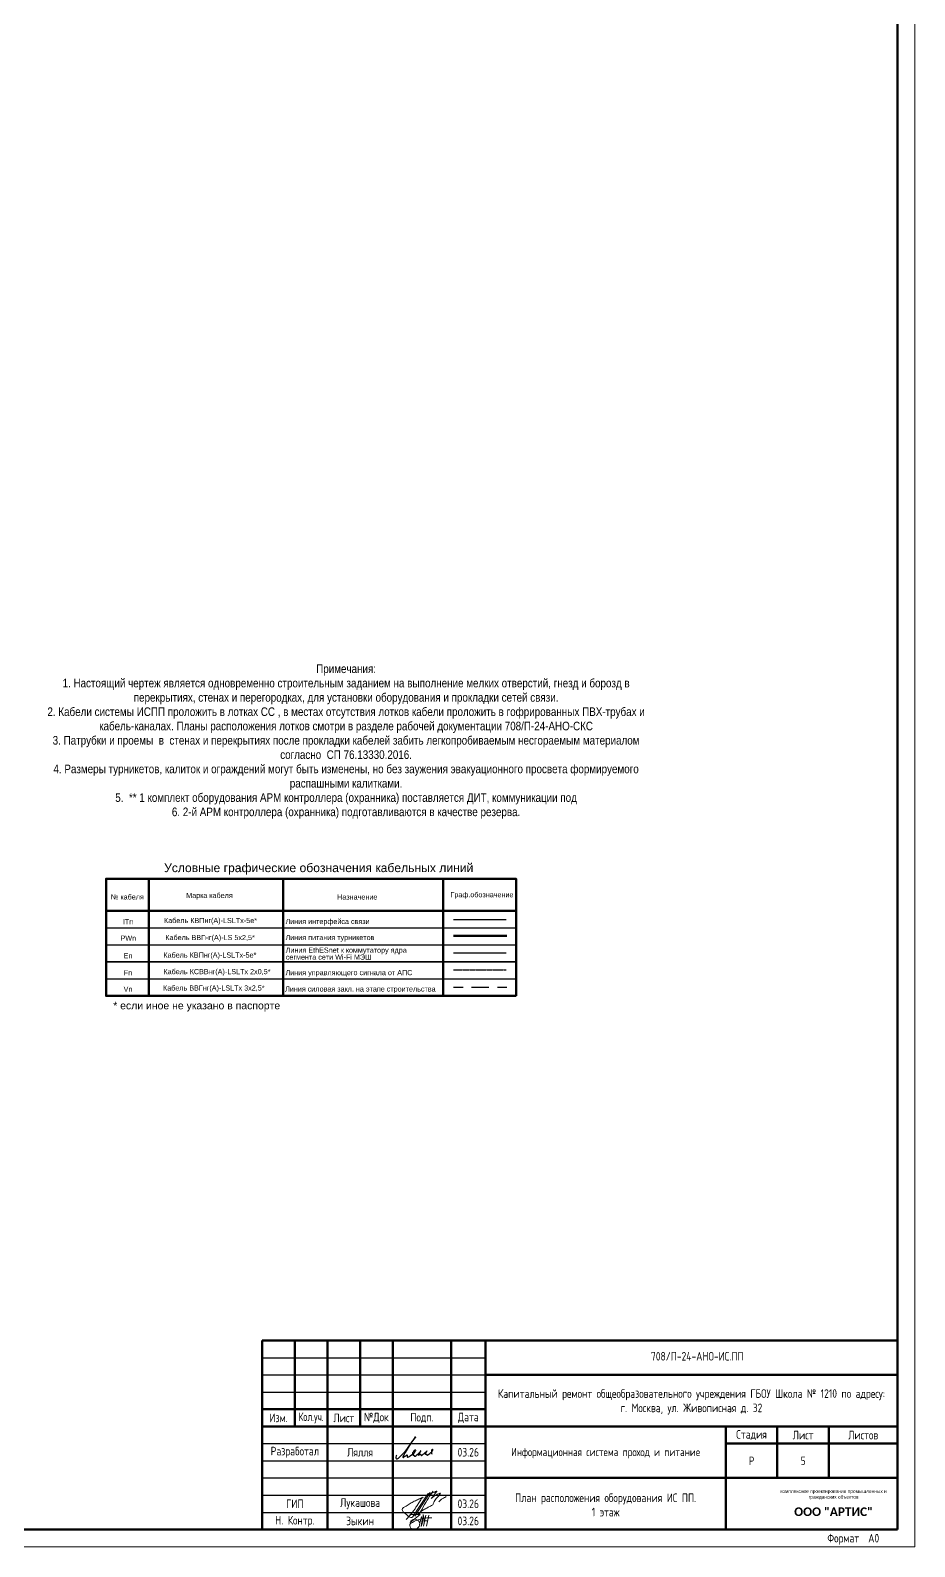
# Model space of a CAD drawing. Header units: millimetres. Extents: x -695119 to 412940, y -249585 to 622758.
# Drawn here: x 50665 to 76417, y 37769 to 81927 of the extents above; entities that cross this region are included whole.
import ezdxf
from ezdxf.enums import TextEntityAlignment as Align

# ---------------------------------------------------------------- set-up
doc = ezdxf.new("R2010")
doc.units = ezdxf.units.MM
doc.linetypes.add('ACAD_ISO02W100', pattern=[15, 12, -3])
for name, color, linetype, lineweight in [('....ТЕКСТ', 7, 'Continuous', 15), ('__ФОРМАТ', 7, 'Continuous', 40), ('PDF _Геометрия', 8, 'Continuous', 9), ('АО Питание', 86, 'Continuous', 50), ('АПС', 255, 'Continuous', 30), ('ОФ_рамка', 8, 'Continuous', 60), ('Подписи', 7, 'Continuous', 13)]:
    doc.layers.add(name, color=color, linetype=linetype, lineweight=lineweight)
for name, color, linetype in [('__НАДПИСИ', 7, 'Continuous'), ('PDF _Текст', 7, 'Continuous'), ('СОТ', 7, 'Continuous'), ('стена', 20, 'Continuous')]:
    doc.layers.add(name, color=color, linetype=linetype)
doc.layers.add('PDF _СОТ', color=7, linetype='Continuous', true_color=0xb82d00)
doc.layers.add('ОФ_подписи', color=5, linetype='Continuous', lineweight=13, true_color=0x0000ff)
doc.styles.add('Arial Narrow МОЙ', font='ARIALN.TTF', dxfattribs={"height": 2.5})
doc.styles.add('GOST 2.304 type A', font='', dxfattribs={"height": 250})
doc.styles.add('ISOCPEUR', font='isocpeur.ttf', dxfattribs={"width": 0.9, "height": 350})
doc.styles.add('PDF Arial', font='arial.ttf')
doc.styles.add('RubezhCAD', font='', dxfattribs={"oblique": 10})
doc.styles.add('ГОСТ 2.304', font='')
doc.styles.get('GOST 2.304 type A').set_extended_font_data('GOST 2.304 type A')
doc.styles.get('RubezhCAD').set_extended_font_data('GOST type A')
doc.styles.get('ГОСТ 2.304').set_extended_font_data('GOST 2.304 type A')

# ---------------------------------------------------------------- blocks, each defined once
blk = doc.blocks.new('А0')
at = {"layer": 'ОФ_рамка', "color": 0, "linetype": 'Continuous', "lineweight": 5, "ltscale": 100}
for points in [[(341068, -393717), (341068, -309617)], [(222168, -393717), (341068, -393717)]]:
    blk.add_lwpolyline(points, dxfattribs=at)
at = {"layer": 'ОФ_рамка', "color": 0, "linetype": 'Continuous', "ltscale": 100}
for points in [[(340568, -393217), (340568, -310117)], [(224168, -393217), (340568, -393217)]]:
    blk.add_lwpolyline(points, dxfattribs=at)
at = {"layer": 'ОФ_рамка', "color": 0, "linetype": 'Continuous', "lineweight": 5, "ltscale": 100, "char_height": 250, "attachment_point": 1, "style": 'ГОСТ 2.304'}
for s, insert, width in [('\\fGOST 2.304 type A|b0|i0|c1|p34;\\W1.0000000000;\\T1.0000000000;\\o\\lФормат', (338524, -393342), 1107.32), ('A0', (339716, -393345), 375.36)]:
    blk.add_mtext(s, dxfattribs=dict(at, insert=insert, width=width))
blk = doc.blocks.new('П_Зыкин')
at = {"layer": 'ОФ_подписи', "color": 5, "ltscale": 100, "transparency": 33554687}
for p, q in [((142, 249), (62, -174)), ((102, 37), (218, 37)), ((258, 249), (178, -174))]:
    blk.add_line(p, q, dxfattribs=at)
blk.add_lwpolyline([(-462, 273), (-74, 273), (-446, -30)], dxfattribs=at)
for centre, radius, start, end in [((-271, -94), 186, 314.23929, 159.93483), ((345, -1372), 1523, 88.87583, 117.8788), ((1109, -252), 1204, 158.75935, 174.23097), ((-1024, 224), 1068, 337.81444, 2.88593), ((-849, 72), 852, 342.83077, 7.48151), ((-9, 182), 4.48, 8.96906, 155.65511), ((-643, 22), 732, 344.4555, 20.46196), ((-318, -169), 151, 108.7568, 173.42509), ((-287, -115), 185, 191.53585, 322.35119)]:
    blk.add_arc(centre, radius, start, end, dxfattribs=at)
blk = doc.blocks.new('П_Лукашова')
at = {"layer": 'ОФ_подписи', "color": 5}
for p, q in [((221, 339), (-221, -339)), ((286, 371), (-156, -307)), ((283, 370), (218, 338))]:
    blk.add_line(p, q, dxfattribs=at)
for points in [[(-221, -339), (-276, -344), (-368, -289), (-446, -221), (-505, -166), (-522, -116), (-412, -16), (-295, 56), (-173, 120), (-49, 179), (33, 216), (87, 237), (52, 221), (11, 167), (-59, 51), (-126, -52), (-177, -132), (-256, -231), (-409, -409)], [(360, 20), (294, -18), (203, -65), (91, -124), (-73, -248)], [(366, 415), (236, 213), (85, -37), (-50, -300)], [(221, 301), (344, 360), (434, 401), (475, 416), (464, 395), (420, 336), (342, 232), (310, 203), (337, 221), (420, 283), (490, 322), (558, 352), (576, 358), (491, 240), (403, 113), (374, 49), (360, 20)], [(530, 102), (646, 199), (748, 254)]]:
    blk.add_spline(points, degree=3, dxfattribs=at)
blk = doc.blocks.new('штамп')
at = {"layer": '__ФОРМАТ', "linetype": 'Continuous', "lineweight": 50}
for p, q in [((531929, 45357), (531929, 50857)), ((531929, 50857), (550429, 50857)), ((532879, 48357), (532879, 50857)), ((533829, 45357), (533829, 50857)), ((534779, 48357), (534779, 50857)), ((535729, 45357), (535729, 50857)), ((537429, 45357), (537429, 50857)), ((538429, 45357), (538429, 50857)), ((550429, 45357), (550429, 50857)), ((538429, 49857), (550429, 49857)), ((531929, 48857), (538429, 48857)), ((531929, 48357), (550429, 48357)), ((545429, 45357), (545429, 48357)), ((546929, 46857), (546929, 48357)), ((548429, 46857), (548429, 48357)), ((545429, 47857), (550429, 47857)), ((538429, 46857), (550429, 46857)), ((531929, 45357), (550429, 45357))]:
    blk.add_line(p, q, dxfattribs=at)
at = {"layer": '__ФОРМАТ', "linetype": 'Continuous', "lineweight": -2}
for p, q in [((531929, 50357), (538429, 50357)), ((531929, 49857), (538429, 49857)), ((531929, 49357), (538429, 49357)), ((531929, 48857), (538429, 48857)), ((531929, 47857), (538429, 47857)), ((531929, 47357), (538429, 47357)), ((531929, 46857), (538429, 46857)), ((538429, 46857), (550429, 46857)), ((531929, 46357), (538429, 46357)), ((531929, 45857), (538429, 45857))]:
    blk.add_line(p, q, dxfattribs=at)
at = {"layer": 'Подписи', "color": 5, "lineweight": 25}
blk.add_lwpolyline([(535847, 47525), (535833, 47500), (535823, 47461), (535824, 47440), (535829, 47423), (535840, 47414), (535857, 47413), (535876, 47421), (535897, 47435), (535917, 47454), (536005, 47539), (536088, 47624), (536142, 47690), (536203, 47776), (536266, 47874), (536323, 47953), (536362, 48009), (536395, 48059), (536405, 48060), (536397, 48045), (536295, 47925), (536205, 47790), (536095, 47603), (536059, 47544), (536038, 47506), (536029, 47485), (536027, 47473), (536027, 47462), (536031, 47457), (536037, 47454), (536045, 47456), (536057, 47466), (536072, 47479), (536107, 47506), (536133, 47525), (536147, 47532), (536152, 47532), (536153, 47529), (536150, 47520), (536147, 47504), (536146, 47491), (536148, 47479), (536150, 47471), (536157, 47465), (536166, 47462), (536178, 47464), (536189, 47469), (536215, 47480), (536240, 47498), (536281, 47529), (536306, 47550), (536324, 47567), (536342, 47582), (536372, 47609), (536388, 47629), (536397, 47646), (536399, 47657), (536398, 47666), (536393, 47671), (536383, 47671), (536372, 47667), (536356, 47653), (536336, 47632), (536323, 47612), (536313, 47599), (536309, 47587), (536310, 47579), (536315, 47575), (536326, 47579), (536335, 47585), (536344, 47592), (536348, 47595), (536352, 47596), (536354, 47595), (536355, 47592), (536349, 47583), (536342, 47575), (536334, 47561), (536326, 47547), (536322, 47538), (536320, 47531), (536321, 47523), (536325, 47519), (536328, 47519), (536333, 47524), (536338, 47527), (536344, 47526), (536346, 47520), (536351, 47508), (536355, 47498), (536359, 47493), (536366, 47491), (536375, 47491), (536385, 47497), (536412, 47513), (536436, 47532), (536466, 47559), (536491, 47583), (536517, 47607), (536529, 47621), (536545, 47642), (536547, 47643), (536546, 47644), (536543, 47644), (536541, 47642), (536538, 47637), (536499, 47577), (536491, 47558), (536482, 47544), (536480, 47535), (536479, 47529), (536481, 47524), (536483, 47522), (536489, 47523), (536494, 47526), (536502, 47532), (536512, 47539), (536522, 47544), (536530, 47548), (536541, 47549), (536547, 47546), (536550, 47541), (536551, 47531), (536552, 47525), (536553, 47521), (536558, 47517), (536562, 47515), (536568, 47515), (536575, 47517), (536583, 47523), (536596, 47533), (536617, 47547), (536636, 47561), (536659, 47583), (536688, 47609), (536702, 47620), (536713, 47630), (536721, 47636), (536727, 47641), (536727, 47643), (536726, 47644), (536723, 47643), (536720, 47638), (536715, 47629), (536693, 47594), (536681, 47575), (536676, 47566), (536674, 47557), (536677, 47551), (536679, 47547), (536684, 47546), (536689, 47549), (536695, 47552), (536700, 47554), (536709, 47554), (536716, 47551), (536717, 47545), (536719, 47535), (536721, 47527), (536725, 47524), (536731, 47520), (536741, 47523), (536747, 47528), (536757, 47534), (536779, 47550), (536809, 47572), (536842, 47600), (536865, 47623), (536880, 47642), (536895, 47664), (536899, 47675), (536901, 47684), (536898, 47689), (536891, 47693), (536881, 47689), (536873, 47682), (536862, 47668), (536856, 47654), (536855, 47638), (536856, 47622), (536856, 47598), (536858, 47583), (536860, 47572), (536864, 47560), (536871, 47551)], dxfattribs=at)
at = {"layer": 'ОФ_подписи'}
for name, p, xscale, yscale, zscale in [('П_Лукашова', (536533, 46057), 1.010226427429054, 1.010226427429054, 1.010226427429054), ('П_Зыкин', (536581, 45585), 0.7621923841183493, 0.7621923841183493, 0.7621923841183493)]:
    blk.add_blockref(name, p, dxfattribs=dict(at, xscale=xscale, yscale=yscale, zscale=zscale))
at = {"color": 0, "transparency": 33554687, "attachment_point": 5, "style": 'ГОСТ 2.304'}
for s, insert, char_height, width in [('{\\fArial|b0|i0|c204|p34;комплексное проектирование промышленных и гражданских объектов}', (548566, 46374), 100, 3372.21), ('{\\fCorbel Light|b1|i0|c204|p34;ООО "АРТИС"}', (548566, 45874), 250, 4171.2)]:
    blk.add_mtext(s, dxfattribs=dict(at, insert=insert, char_height=char_height, width=width))
at = {"layer": '__НАДПИСИ', "lineweight": 9, "ltscale": 2, "style": 'ISOCPEUR', "flags": 1}
blk.add_attdef('NOTATION', (548864, 51134), '', height=250, dxfattribs=at)
at = {"layer": '__НАДПИСИ', "lineweight": 9, "ltscale": 2, "style": 'RubezhCAD', "oblique": 10}
blk.add_attdef('SHEET', text='', height=250, dxfattribs=at).set_placement((547679, 47357), align=Align.MIDDLE_CENTER)
at = {"layer": '__ФОРМАТ', "color": 7, "linetype": 'Continuous', "lineweight": 20, "attachment_point": 5, "style": 'GOST 2.304 type A'}
for s, insert, char_height, width in [('Капитальный ремонт общеобразовательного учреждения ГБОУ Школа № 1210 по адресу:      \\Pг. Москва, ул. Живописная д. 32', (544429, 49073), 250, 12000), ('\\pi-7.5,l7.5,t7.5;{\\W0.9;\\C256;Кол.уч.}', (533354, 48607), 250, 950), ('Информационная система проход и питание \\P ', (541929, 47381), 240, 7000)]:
    blk.add_mtext(s, dxfattribs=dict(at, insert=insert, char_height=char_height, width=width))
at = {"layer": '__ФОРМАТ', "color": 7, "linetype": 'Continuous', "lineweight": 20, "char_height": 250, "attachment_point": 5, "line_spacing_factor": 1.2, "style": 'GOST 2.304 type A'}
for s, insert, width in [('\\pi-7.5,l7.5,t7.5;{\\C256;Изм.}', (532404, 48607), 950), ('\\pi-7.5,l7.5,t7.5;{\\C256;Лист}', (534304, 48607), 950), ('\\pi-7.5,l7.5,t7.5;{\\C256;№Док}', (535254, 48607), 950), ('\\pi-7.5,l7.5,t7.5;{\\C256;Подп.}', (536584, 48607), 1710.72), ('\\pi-7.5,l7.5,t7.5;{\\C256;Дата}', (537929, 48607), 1000), ('\\pi-7.5,l7.5,t7.5;{\\C256;Стадия}', (546179, 48107), 1500), ('\\pi-7.5,l7.5,t7.5;{\\C256;Лист}', (547679, 48107), 1500), ('\\pi-7.5,l7.5,t7.5;{\\C256;Листов}', (549429, 48107), 2000), ('\\pi-7.5,l7.5,t7.5;{\\C256;Разработал}', (532879, 47607), 1900), ('{\\C256;Лялля}', (534779, 47607), 1900), ('{\\C256;03.26}', (537929, 47607), 1000), ('\\pi-750,l750,t750;{\\C256;Р}', (546179, 47357), 1500), ('\\pi-7.5,l7.5,t7.5;{\\C256;ГИП}', (532879, 46107), 1900), ('{\\C256;Лукашова}', (534779, 46107), 1900), ('{\\C256;03.26}', (537929, 46107), 1000), ('{\\C256;Н. Контр. }', (532879, 45592), 1900), ('\\pi-750,l750,t750;{\\C256;Зыкин}', (534779, 45607), 1900), ('{\\C256;03.26}', (537929, 45607), 1000)]:
    blk.add_mtext(s, dxfattribs=dict(at, insert=insert, width=width))
at = {"layer": 'стена', "color": 18, "true_color": 0x000000, "insert": (543249, 50527), "char_height": 250, "width": 3851.47, "attachment_point": 1, "style": 'GOST 2.304 type A'}
blk.add_mtext('708/П-24-АНО-ИС.ПП', dxfattribs=at)

msp = doc.modelspace()

# ---------------------------------------------------------------- linework, layer by layer
at = {"layer": '....ТЕКСТ', "color": 1, "linetype": 'ACAD_ISO02W100', "lineweight": 30, "ltscale": 0.3}
msp.add_lwpolyline([(62989.529, 54562.841), (64524.603, 54562.841)], dxfattribs=at)
at = {"layer": 'PDF _Геометрия', "lineweight": 50}
msp.add_lwpolyline([(64808.1, 53807.135), (52872.044, 53807.135), (52872.044, 57220.322), (64808.1, 57220.322)], close=True, dxfattribs=at)
for points in [[(54113.491, 53807.135), (54113.491, 57220.322)], [(58026.749, 53807.135), (58026.749, 57220.322)], [(62685.739, 53807.135), (62685.739, 57220.322)], [(52872.044, 56290.072), (64808.1, 56290.072)]]:
    msp.add_lwpolyline(points, dxfattribs=at)
at = {"layer": 'PDF _Геометрия', "lineweight": 25}
for points in [[(55354.939, 56290.072), (54113.491, 56290.072)], [(52872.044, 55793.663), (64808.1, 55793.663)], [(52872.044, 55296.237), (64808.1, 55296.237)], [(52872.044, 54303.503), (64808.1, 54303.503)], [(52872.044, 53807.135), (64808.1, 53807.135)]]:
    msp.add_lwpolyline(points, dxfattribs=at)
at = {"layer": 'PDF _Геометрия', "color": 5, "lineweight": 30}
msp.add_lwpolyline([(62989.529, 56031.834), (64520.318, 56031.834)], dxfattribs=at)
at = {"layer": 'PDF _Геометрия', "lineweight": 25}
msp.add_lwpolyline([(64808.1, 54799.912), (52872.044, 54799.912)], close=True, dxfattribs=at)
at = {"layer": 'PDF _Геометрия', "color": 6, "lineweight": 30}
msp.add_lwpolyline([(62989.529, 55059.166), (64524.603, 55059.166)], dxfattribs=at)
at = {"layer": 'PDF _Геометрия', "color": 30, "lineweight": 30, "true_color": 0xf26621}
for points in [[(62989.529, 54065.373), (63265.716, 54065.373)], [(63515.487, 54065.373), (64016.13, 54065.373)], [(64265.902, 54065.373), (64541.073, 54065.373)]]:
    msp.add_lwpolyline(points, dxfattribs=at)
at = {"layer": 'АО Питание'}
msp.add_lwpolyline([(62989.529, 55555.576), (64541.073, 55555.576)], dxfattribs=at)

# ---------------------------------------------------------------- block references
at = {"layer": 'PDF _СОТ', "color": 0}
msp.add_blockref('штамп', (-474512.053, -7088.233), dxfattribs=at)
at = {"layer": 'ОФ_рамка', "color": 0, "lineweight": -2}
msp.add_blockref('А0', (-264651.492, 431485.555), dxfattribs=at)

# ---------------------------------------------------------------- texts
at = {"layer": 'PDF _Текст', "attachment_point": 7, "style": 'PDF Arial'}
for s, insert, char_height in [('Условные графические обозначения кабельных линий', (54560.871, 57336.732), 252.57318), ('№ кабеля', (53007.517, 56613.882), 150), ('Марка кабеля', (55203.6, 56613.882), 150), ('Назначение', (59599.58, 56611.765), 150), ('Граф.обозначение', (62900.596, 56635.049), 150), ('Кабель КВПнг(А)-LSLTx-5е*', (54556.903, 55883.618), 150), ('ITn', (53359.948, 55896.319), 150), ('Линия интерфейса связи', (58095.66, 55856.101), 150), ('PWn', (53290.097, 55414.768), 150), ('Кабель ВВГнг(А)-LS 5х2,5*', (54593.842, 55388.309), 150), ('Линия питания турникетов', (58095.66, 55388.309), 150), ('Линия EthESnet к коммутатору ядра ', (58099.893, 55019.941), 150), ('En', (53381.115, 54903.583), 150), ('Кабель КВПнг(А)-LSLTx-5е*', (54538.324, 54877.124), 150), ('сегмента сети Wi-Fi МЭШ', (58104.127, 54860.821), 150), ('Fn', (53386.407, 54407.216), 150), ('Кабель КСВВнг(А)-LSLTx 2х0,5*', (54541.07, 54395.574), 150), ('Линия управляющего сигнала от АПС', (58095.66, 54365.94), 150), ('Vn', (53381.115, 53930.957), 150), ('Кабель ВВГнг(А)-LSLTx 3х2,5*', (54528.687, 53919.315), 150), ('Линия силовая закл. на этапе строительства', (58083.529, 53889.681), 150), ('* если иное не указано в паспорте', (53078.226, 53353.296), 217.57628)]:
    msp.add_mtext(s, dxfattribs=dict(at, insert=insert, char_height=char_height))
at = {"layer": 'АПС', "color": 7, "lineweight": 25, "ltscale": 100, "insert": (59859.528, 63459.926), "char_height": 250, "width": 17435.19369, "attachment_point": 2, "style": 'Arial Narrow МОЙ'}
msp.add_mtext('Примечания:\\P1.^IНастоящий чертеж является одновременно строительным заданием на выполнение мелких отверстий, гнезд и борозд в перекрытиях, стенах и перегородках, для установки оборудования и прокладки сетей связи.\\P2.^IКабели системы ИСПП проложить в лотках СС , в местах отсутствия лотков кабели проложить в гофрированных ПВХ-трубах и кабель-каналах. Планы расположения лотков смотри в разделе рабочей документации 708/П-24-АНО-СКС\\P3.^IПатрубки и проемы  в  стенах и перекрытиях после прокладки кабелей забить легкопробиваемым несгораемым материалом согласно  СП 76.13330.2016.\\P4.^IРазмеры турникетов, калиток и ограждений могут быть изменены, но без заужения эвакуационного просвета формируемого распашными калитками.\\P5.^I ** 1 комплект оборудования АРМ контроллера (охранника) поставляется ДИТ, коммуникации под\\P6.^I2-й АРМ контроллера (охранника) подготавливаются в качестве резерва.', dxfattribs=at)
at = {"layer": 'СОТ', "char_height": 250, "attachment_point": 5, "style": 'GOST 2.304 type A'}
for s, insert, width in [('5', (73166.571, 40268.804), 1500), ('План расположения оборудования ИС ПП. \\P1 этаж', (67416.571, 38984.655), 7000)]:
    msp.add_mtext(s, dxfattribs=dict(at, insert=insert, width=width))

doc.saveas('drawing.dxf')
